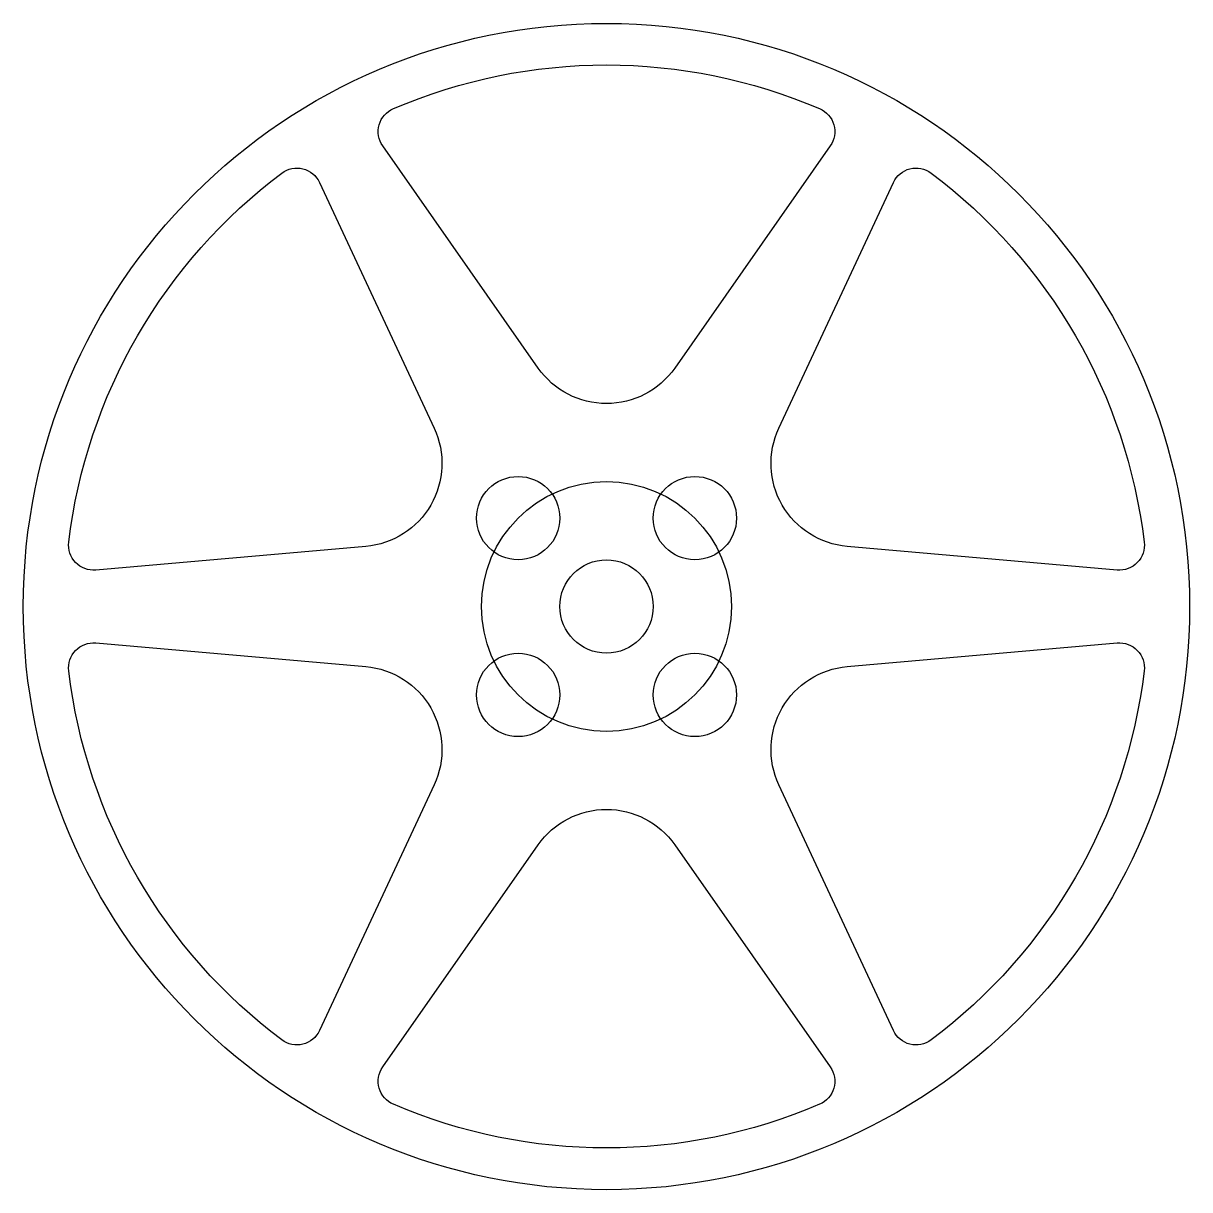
# Model space of a CAD drawing. Header units: inches. Extents: x 21.3 to 35.3, y 7.9 to 21.9.
import ezdxf

# ---------------------------------------------------------------- set-up
doc = ezdxf.new("R2010")
doc.units = ezdxf.units.IN
doc.header["$MEASUREMENT"] = 0
doc.linetypes.add('ACAD_ISO07W100', pattern=[3, 0, -3])
doc.linetypes.add('ACAD_ISO08W100', pattern=[36, 24, -3, 6, -3])
doc.layers.add('dotted', color=50, linetype='ACAD_ISO07W100')

# ---------------------------------------------------------------- blocks, each defined once
blk = doc.blocks.new('*U1')
blk.add_lwpolyline([(-2.558, 1.508, -0.205068), (2.558, 1.508, -0.476024), (2.686, 1.06), (0.819, -1.606, -0.520567), (-0.819, -1.606), (-2.686, 1.06, -0.476024)], format="xyb", close=True)
blk = doc.blocks.new('*U2')
at = {"color": 0, "linetype": 'ByBlock', "lineweight": -2, "transparency": 16777216}
blk.add_blockref('*U1', (28.291, 19.393), dxfattribs=at)
for p, rotation in [((24.422, 17.159), 59.99999999999999), ((32.16, 17.159), 300.0000000000001), ((24.422, 12.691), 120), ((32.16, 12.691), 240), ((28.291, 10.458), 180)]:
    blk.add_blockref('*U1', p, dxfattribs=dict(at, rotation=rotation))
blk = doc.blocks.new('*U3')
blk.add_circle((0, 0), 0.5)
blk = doc.blocks.new('*U4')
at = {"color": 0, "linetype": 'ByBlock', "lineweight": -2, "transparency": 16777216}
for p, rotation in [((27.231, 15.986), 90.00000000000001), ((27.231, 13.864), 180), ((29.352, 13.864), 270)]:
    blk.add_blockref('*U3', p, dxfattribs=dict(at, rotation=rotation))
blk.add_blockref('*U3', (29.352, 15.986), dxfattribs=at)

msp = doc.modelspace()

# ---------------------------------------------------------------- linework, layer by layer
for radius in [7, 0.56]:
    msp.add_circle((28.291, 14.925), radius)
at = {"layer": 'dotted', "linetype": 'ACAD_ISO08W100'}
msp.add_circle((28.291, 14.925), 1.5, dxfattribs=at)

# ---------------------------------------------------------------- block references
for name in ['*U2', '*U4']:
    msp.add_blockref(name, (0, 0))

doc.saveas('drawing.dxf')
